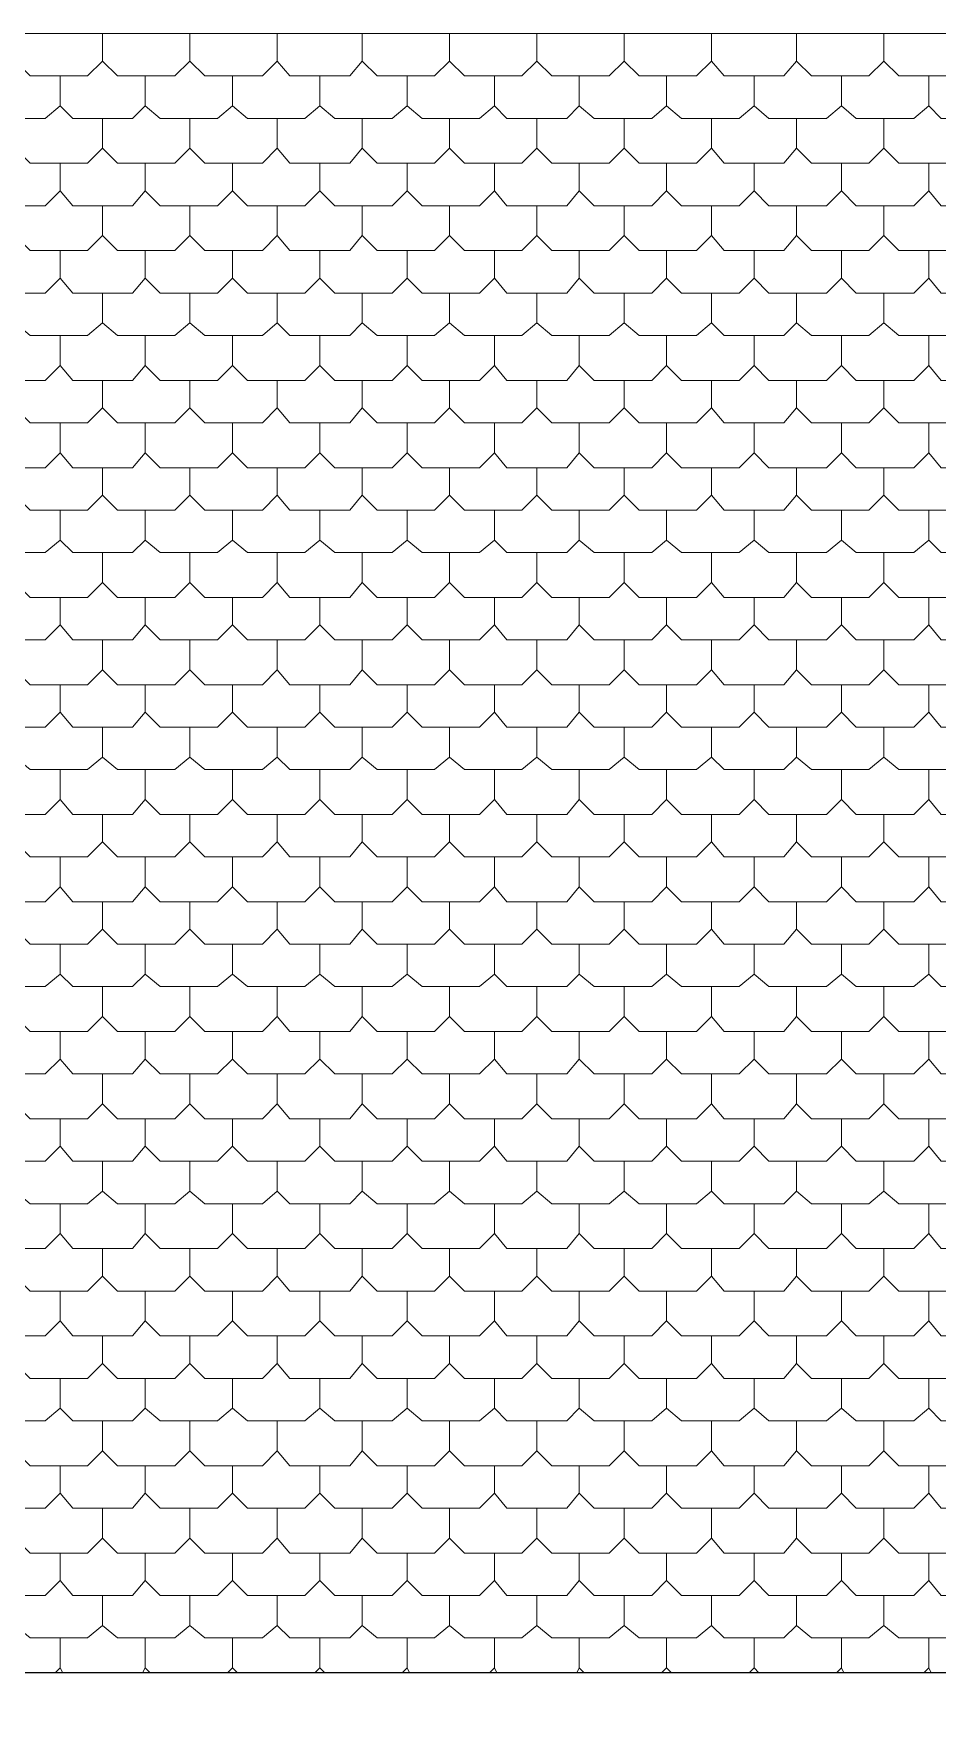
# Model space of a CAD drawing. Header units: millimetres. Extents: x -59 to 47, y 152 to 919.
# Drawn here: x -4.76 to -0.12, y 609.03 to 617.65 of the extents above; entities that cross this region are included whole.
import ezdxf

# ---------------------------------------------------------------- set-up
doc = ezdxf.new("R2010")
doc.units = ezdxf.units.MM
doc.layers.add('PDF_014408$BL-ROOF', color=7, linetype='Continuous')
doc.layers.add('PDF_014408$WA-EXT', color=7, linetype='Continuous')

msp = doc.modelspace()

# ---------------------------------------------------------------- linework, layer by layer
at = {"layer": 'PDF_014408$BL-ROOF', "lineweight": 9}
msp.add_lwpolyline([(-49.6944, 617.6501), (-40.2316, 608.1873), (-32.5383, 608.1873), (-32.5383, 615.7909), (-9.4968, 615.7909), (-9.4968, 609.2259), (7.7619, 609.2259), (7.7619, 608.7771), (16.6349, 617.6501)], close=True, dxfattribs=at)
for points in [[(-4.8551, 617.509), (-4.7782, 617.4321), (-4.4833, 617.4321), (-4.4063, 617.509), (-4.4063, 617.6501)], [(-4.4063, 617.509), (-4.3294, 617.4321), (-4.0345, 617.4321), (-3.9576, 617.509), (-3.9576, 617.6501)], [(-3.9576, 617.509), (-3.8806, 617.4321), (-3.5857, 617.4321), (-3.5088, 617.509), (-3.5088, 617.6501)], [(-3.5088, 617.509), (-3.4447, 617.4321), (-3.1369, 617.4321), (-3.0728, 617.509), (-3.0728, 617.6501)], [(-3.0728, 617.509), (-2.9959, 617.4321), (-2.701, 617.4321), (-2.624, 617.509), (-2.624, 617.6501)], [(-2.624, 617.509), (-2.5471, 617.4321), (-2.2522, 617.4321), (-2.1753, 617.509), (-2.1753, 617.6501)], [(-2.1753, 617.509), (-2.0983, 617.4321), (-1.8034, 617.4321), (-1.7265, 617.509), (-1.7265, 617.6501)], [(-1.7265, 617.509), (-1.6496, 617.4321), (-1.3546, 617.4321), (-1.2777, 617.509), (-1.2777, 617.6501)], [(-1.2777, 617.509), (-1.2136, 617.4321), (-0.9059, 617.4321), (-0.8418, 617.509), (-0.8418, 617.6501)], [(-0.8418, 617.509), (-0.7648, 617.4321), (-0.4699, 617.4321), (-0.393, 617.509), (-0.393, 617.6501)], [(-0.393, 617.509), (-0.316, 617.4321), (-0.0211, 617.4321), (0.0558, 617.509), (0.0558, 617.6501)], [(-5.0731, 617.2782), (-4.9962, 617.2141), (-4.7012, 617.2141), (-4.6243, 617.2782), (-4.6243, 617.4321)], [(-4.6243, 617.2782), (-4.5602, 617.2141), (-4.2525, 617.2141), (-4.1884, 617.2782), (-4.1884, 617.4321)], [(-4.1884, 617.2782), (-4.1114, 617.2141), (-3.8165, 617.2141), (-3.7396, 617.2782), (-3.7396, 617.4321)], [(-3.7396, 617.2782), (-3.6626, 617.2141), (-3.3677, 617.2141), (-3.2908, 617.2782), (-3.2908, 617.4321)], [(-3.2908, 617.2782), (-3.2139, 617.2141), (-2.919, 617.2141), (-2.842, 617.2782), (-2.842, 617.4321)], [(-2.842, 617.2782), (-2.7651, 617.2141), (-2.4702, 617.2141), (-2.3932, 617.2782), (-2.3932, 617.4321)], [(-2.3932, 617.2782), (-2.3291, 617.2141), (-2.0214, 617.2141), (-1.9573, 617.2782), (-1.9573, 617.4321)], [(-1.9573, 617.2782), (-1.8804, 617.2141), (-1.5854, 617.2141), (-1.5085, 617.2782), (-1.5085, 617.4321)], [(-1.5085, 617.2782), (-1.4316, 617.2141), (-1.1367, 617.2141), (-1.0597, 617.2782), (-1.0597, 617.4321)], [(-1.0597, 617.2782), (-0.9828, 617.2141), (-0.6879, 617.2141), (-0.611, 617.2782), (-0.611, 617.4321)], [(-0.611, 617.2782), (-0.534, 617.2141), (-0.2391, 617.2141), (-0.1622, 617.2782), (-0.1622, 617.4321)], [(-0.1622, 617.2782), (-0.0981, 617.2141), (0.2097, 617.2141), (0.2738, 617.2782), (0.2738, 617.4321)], [(-4.8551, 617.0603), (-4.7782, 616.9833), (-4.4833, 616.9833), (-4.4063, 617.0603), (-4.4063, 617.2141)], [(-4.4063, 617.0603), (-4.3294, 616.9833), (-4.0345, 616.9833), (-3.9576, 617.0603), (-3.9576, 617.2141)], [(-3.9576, 617.0603), (-3.8806, 616.9833), (-3.5857, 616.9833), (-3.5088, 617.0603), (-3.5088, 617.2141)], [(-3.5088, 617.0603), (-3.4447, 616.9833), (-3.1369, 616.9833), (-3.0728, 617.0603), (-3.0728, 617.2141)], [(-3.0728, 617.0603), (-2.9959, 616.9833), (-2.701, 616.9833), (-2.624, 617.0603), (-2.624, 617.2141)], [(-2.624, 617.0603), (-2.5471, 616.9833), (-2.2522, 616.9833), (-2.1753, 617.0603), (-2.1753, 617.2141)], [(-2.1753, 617.0603), (-2.0983, 616.9833), (-1.8034, 616.9833), (-1.7265, 617.0603), (-1.7265, 617.2141)], [(-1.7265, 617.0603), (-1.6496, 616.9833), (-1.3546, 616.9833), (-1.2777, 617.0603), (-1.2777, 617.2141)], [(-1.2777, 617.0603), (-1.2136, 616.9833), (-0.9059, 616.9833), (-0.8418, 617.0603), (-0.8418, 617.2141)], [(-0.8418, 617.0603), (-0.7648, 616.9833), (-0.4699, 616.9833), (-0.393, 617.0603), (-0.393, 617.2141)], [(-0.393, 617.0603), (-0.316, 616.9833), (-0.0211, 616.9833), (0.0558, 617.0603), (0.0558, 617.2141)], [(-5.0731, 616.8423), (-4.9962, 616.7653), (-4.7012, 616.7653), (-4.6243, 616.8423), (-4.6243, 616.9833)], [(-4.6243, 616.8423), (-4.5602, 616.7653), (-4.2525, 616.7653), (-4.1884, 616.8423), (-4.1884, 616.9833)], [(-4.1884, 616.8423), (-4.1114, 616.7653), (-3.8165, 616.7653), (-3.7396, 616.8423), (-3.7396, 616.9833)], [(-3.7396, 616.8423), (-3.6626, 616.7653), (-3.3677, 616.7653), (-3.2908, 616.8423), (-3.2908, 616.9833)], [(-3.2908, 616.8423), (-3.2139, 616.7653), (-2.919, 616.7653), (-2.842, 616.8423), (-2.842, 616.9833)], [(-2.842, 616.8423), (-2.7651, 616.7653), (-2.4702, 616.7653), (-2.3932, 616.8423), (-2.3932, 616.9833)], [(-2.3932, 616.8423), (-2.3291, 616.7653), (-2.0214, 616.7653), (-1.9573, 616.8423), (-1.9573, 616.9833)], [(-1.9573, 616.8423), (-1.8804, 616.7653), (-1.5854, 616.7653), (-1.5085, 616.8423), (-1.5085, 616.9833)], [(-1.5085, 616.8423), (-1.4316, 616.7653), (-1.1367, 616.7653), (-1.0597, 616.8423), (-1.0597, 616.9833)], [(-1.0597, 616.8423), (-0.9828, 616.7653), (-0.6879, 616.7653), (-0.611, 616.8423), (-0.611, 616.9833)], [(-0.611, 616.8423), (-0.534, 616.7653), (-0.2391, 616.7653), (-0.1622, 616.8423), (-0.1622, 616.9833)], [(-0.1622, 616.8423), (-0.0981, 616.7653), (0.2097, 616.7653), (0.2738, 616.8423), (0.2738, 616.9833)], [(-4.8551, 616.6115), (-4.7782, 616.5345), (-4.4833, 616.5345), (-4.4063, 616.6115), (-4.4063, 616.7653)], [(-4.4063, 616.6115), (-4.3294, 616.5345), (-4.0345, 616.5345), (-3.9576, 616.6115), (-3.9576, 616.7653)], [(-3.9576, 616.6115), (-3.8806, 616.5345), (-3.5857, 616.5345), (-3.5088, 616.6115), (-3.5088, 616.7653)], [(-3.5088, 616.6115), (-3.4447, 616.5345), (-3.1369, 616.5345), (-3.0728, 616.6115), (-3.0728, 616.7653)], [(-3.0728, 616.6115), (-2.9959, 616.5345), (-2.701, 616.5345), (-2.624, 616.6115), (-2.624, 616.7653)], [(-2.624, 616.6115), (-2.5471, 616.5345), (-2.2522, 616.5345), (-2.1753, 616.6115), (-2.1753, 616.7653)], [(-2.1753, 616.6115), (-2.0983, 616.5345), (-1.8034, 616.5345), (-1.7265, 616.6115), (-1.7265, 616.7653)], [(-1.7265, 616.6115), (-1.6496, 616.5345), (-1.3546, 616.5345), (-1.2777, 616.6115), (-1.2777, 616.7653)], [(-1.2777, 616.6115), (-1.2136, 616.5345), (-0.9059, 616.5345), (-0.8418, 616.6115), (-0.8418, 616.7653)], [(-0.8418, 616.6115), (-0.7648, 616.5345), (-0.4699, 616.5345), (-0.393, 616.6115), (-0.393, 616.7653)], [(-0.393, 616.6115), (-0.316, 616.5345), (-0.0211, 616.5345), (0.0558, 616.6115), (0.0558, 616.7653)], [(-5.0731, 616.3935), (-4.9962, 616.3166), (-4.7012, 616.3166), (-4.6243, 616.3935), (-4.6243, 616.5345)], [(-4.6243, 616.3935), (-4.5602, 616.3166), (-4.2525, 616.3166), (-4.1884, 616.3935), (-4.1884, 616.5345)], [(-4.1884, 616.3935), (-4.1114, 616.3166), (-3.8165, 616.3166), (-3.7396, 616.3935), (-3.7396, 616.5345)], [(-3.7396, 616.3935), (-3.6626, 616.3166), (-3.3677, 616.3166), (-3.2908, 616.3935), (-3.2908, 616.5345)], [(-3.2908, 616.3935), (-3.2139, 616.3166), (-2.919, 616.3166), (-2.842, 616.3935), (-2.842, 616.5345)], [(-2.842, 616.3935), (-2.7651, 616.3166), (-2.4702, 616.3166), (-2.3932, 616.3935), (-2.3932, 616.5345)], [(-2.3932, 616.3935), (-2.3291, 616.3166), (-2.0214, 616.3166), (-1.9573, 616.3935), (-1.9573, 616.5345)], [(-1.9573, 616.3935), (-1.8804, 616.3166), (-1.5854, 616.3166), (-1.5085, 616.3935), (-1.5085, 616.5345)], [(-1.5085, 616.3935), (-1.4316, 616.3166), (-1.1367, 616.3166), (-1.0597, 616.3935), (-1.0597, 616.5345)], [(-1.0597, 616.3935), (-0.9828, 616.3166), (-0.6879, 616.3166), (-0.611, 616.3935), (-0.611, 616.5345)], [(-0.611, 616.3935), (-0.534, 616.3166), (-0.2391, 616.3166), (-0.1622, 616.3935), (-0.1622, 616.5345)], [(-0.1622, 616.3935), (-0.0981, 616.3166), (0.2097, 616.3166), (0.2738, 616.3935), (0.2738, 616.5345)], [(-4.8551, 616.1627), (-4.7782, 616.0986), (-4.4833, 616.0986), (-4.4063, 616.1627), (-4.4063, 616.3166)], [(-4.4063, 616.1627), (-4.3294, 616.0986), (-4.0345, 616.0986), (-3.9576, 616.1627), (-3.9576, 616.3166)], [(-3.9576, 616.1627), (-3.8806, 616.0986), (-3.5857, 616.0986), (-3.5088, 616.1627), (-3.5088, 616.3166)], [(-3.5088, 616.1627), (-3.4447, 616.0986), (-3.1369, 616.0986), (-3.0728, 616.1627), (-3.0728, 616.3166)], [(-3.0728, 616.1627), (-2.9959, 616.0986), (-2.701, 616.0986), (-2.624, 616.1627), (-2.624, 616.3166)], [(-2.624, 616.1627), (-2.5471, 616.0986), (-2.2522, 616.0986), (-2.1753, 616.1627), (-2.1753, 616.3166)], [(-2.1753, 616.1627), (-2.0983, 616.0986), (-1.8034, 616.0986), (-1.7265, 616.1627), (-1.7265, 616.3166)], [(-1.7265, 616.1627), (-1.6496, 616.0986), (-1.3546, 616.0986), (-1.2777, 616.1627), (-1.2777, 616.3166)], [(-1.2777, 616.1627), (-1.2136, 616.0986), (-0.9059, 616.0986), (-0.8418, 616.1627), (-0.8418, 616.3166)], [(-0.8418, 616.1627), (-0.7648, 616.0986), (-0.4699, 616.0986), (-0.393, 616.1627), (-0.393, 616.3166)], [(-0.393, 616.1627), (-0.316, 616.0986), (-0.0211, 616.0986), (0.0558, 616.1627), (0.0558, 616.3166)], [(-5.0731, 615.9447), (-4.9962, 615.8678), (-4.7012, 615.8678), (-4.6243, 615.9447), (-4.6243, 616.0986)], [(-4.6243, 615.9447), (-4.5602, 615.8678), (-4.2525, 615.8678), (-4.1884, 615.9447), (-4.1884, 616.0986)], [(-4.1884, 615.9447), (-4.1114, 615.8678), (-3.8165, 615.8678), (-3.7396, 615.9447), (-3.7396, 616.0986)], [(-3.7396, 615.9447), (-3.6626, 615.8678), (-3.3677, 615.8678), (-3.2908, 615.9447), (-3.2908, 616.0986)], [(-3.2908, 615.9447), (-3.2139, 615.8678), (-2.919, 615.8678), (-2.842, 615.9447), (-2.842, 616.0986)], [(-2.842, 615.9447), (-2.7651, 615.8678), (-2.4702, 615.8678), (-2.3932, 615.9447), (-2.3932, 616.0986)], [(-2.3932, 615.9447), (-2.3291, 615.8678), (-2.0214, 615.8678), (-1.9573, 615.9447), (-1.9573, 616.0986)], [(-1.9573, 615.9447), (-1.8804, 615.8678), (-1.5854, 615.8678), (-1.5085, 615.9447), (-1.5085, 616.0986)], [(-1.5085, 615.9447), (-1.4316, 615.8678), (-1.1367, 615.8678), (-1.0597, 615.9447), (-1.0597, 616.0986)], [(-1.0597, 615.9447), (-0.9828, 615.8678), (-0.6879, 615.8678), (-0.611, 615.9447), (-0.611, 616.0986)], [(-0.611, 615.9447), (-0.534, 615.8678), (-0.2391, 615.8678), (-0.1622, 615.9447), (-0.1622, 616.0986)], [(-0.1622, 615.9447), (-0.0981, 615.8678), (0.2097, 615.8678), (0.2738, 615.9447), (0.2738, 616.0986)], [(-4.8551, 615.7267), (-4.7782, 615.6498), (-4.4833, 615.6498), (-4.4063, 615.7267), (-4.4063, 615.8678)], [(-4.4063, 615.7267), (-4.3294, 615.6498), (-4.0345, 615.6498), (-3.9576, 615.7267), (-3.9576, 615.8678)], [(-3.9576, 615.7267), (-3.8806, 615.6498), (-3.5857, 615.6498), (-3.5088, 615.7267), (-3.5088, 615.8678)], [(-3.5088, 615.7267), (-3.4447, 615.6498), (-3.1369, 615.6498), (-3.0728, 615.7267), (-3.0728, 615.8678)], [(-3.0728, 615.7267), (-2.9959, 615.6498), (-2.701, 615.6498), (-2.624, 615.7267), (-2.624, 615.8678)], [(-2.624, 615.7267), (-2.5471, 615.6498), (-2.2522, 615.6498), (-2.1753, 615.7267), (-2.1753, 615.8678)], [(-2.1753, 615.7267), (-2.0983, 615.6498), (-1.8034, 615.6498), (-1.7265, 615.7267), (-1.7265, 615.8678)], [(-1.7265, 615.7267), (-1.6496, 615.6498), (-1.3546, 615.6498), (-1.2777, 615.7267), (-1.2777, 615.8678)], [(-1.2777, 615.7267), (-1.2136, 615.6498), (-0.9059, 615.6498), (-0.8418, 615.7267), (-0.8418, 615.8678)], [(-0.8418, 615.7267), (-0.7648, 615.6498), (-0.4699, 615.6498), (-0.393, 615.7267), (-0.393, 615.8678)], [(-0.393, 615.7267), (-0.316, 615.6498), (-0.0211, 615.6498), (0.0558, 615.7267), (0.0558, 615.8678)], [(-5.0731, 615.4959), (-4.9962, 615.419), (-4.7012, 615.419), (-4.6243, 615.4959), (-4.6243, 615.6498)], [(-4.6243, 615.4959), (-4.5602, 615.419), (-4.2525, 615.419), (-4.1884, 615.4959), (-4.1884, 615.6498)], [(-4.1884, 615.4959), (-4.1114, 615.419), (-3.8165, 615.419), (-3.7396, 615.4959), (-3.7396, 615.6498)], [(-3.7396, 615.4959), (-3.6626, 615.419), (-3.3677, 615.419), (-3.2908, 615.4959), (-3.2908, 615.6498)], [(-3.2908, 615.4959), (-3.2139, 615.419), (-2.919, 615.419), (-2.842, 615.4959), (-2.842, 615.6498)], [(-2.842, 615.4959), (-2.7651, 615.419), (-2.4702, 615.419), (-2.3932, 615.4959), (-2.3932, 615.6498)], [(-2.3932, 615.4959), (-2.3291, 615.419), (-2.0214, 615.419), (-1.9573, 615.4959), (-1.9573, 615.6498)], [(-1.9573, 615.4959), (-1.8804, 615.419), (-1.5854, 615.419), (-1.5085, 615.4959), (-1.5085, 615.6498)], [(-1.5085, 615.4959), (-1.4316, 615.419), (-1.1367, 615.419), (-1.0597, 615.4959), (-1.0597, 615.6498)], [(-1.0597, 615.4959), (-0.9828, 615.419), (-0.6879, 615.419), (-0.611, 615.4959), (-0.611, 615.6498)], [(-0.611, 615.4959), (-0.534, 615.419), (-0.2391, 615.419), (-0.1622, 615.4959), (-0.1622, 615.6498)], [(-0.1622, 615.4959), (-0.0981, 615.419), (0.2097, 615.419), (0.2738, 615.4959), (0.2738, 615.6498)], [(-4.8551, 615.278), (-4.7782, 615.201), (-4.4833, 615.201), (-4.4063, 615.278), (-4.4063, 615.419)], [(-4.4063, 615.278), (-4.3294, 615.201), (-4.0345, 615.201), (-3.9576, 615.278), (-3.9576, 615.419)], [(-3.9576, 615.278), (-3.8806, 615.201), (-3.5857, 615.201), (-3.5088, 615.278), (-3.5088, 615.419)], [(-3.5088, 615.278), (-3.4447, 615.201), (-3.1369, 615.201), (-3.0728, 615.278), (-3.0728, 615.419)], [(-3.0728, 615.278), (-2.9959, 615.201), (-2.701, 615.201), (-2.624, 615.278), (-2.624, 615.419)], [(-2.624, 615.278), (-2.5471, 615.201), (-2.2522, 615.201), (-2.1753, 615.278), (-2.1753, 615.419)], [(-2.1753, 615.278), (-2.0983, 615.201), (-1.8034, 615.201), (-1.7265, 615.278), (-1.7265, 615.419)], [(-1.7265, 615.278), (-1.6496, 615.201), (-1.3546, 615.201), (-1.2777, 615.278), (-1.2777, 615.419)], [(-1.2777, 615.278), (-1.2136, 615.201), (-0.9059, 615.201), (-0.8418, 615.278), (-0.8418, 615.419)], [(-0.8418, 615.278), (-0.7648, 615.201), (-0.4699, 615.201), (-0.393, 615.278), (-0.393, 615.419)], [(-0.393, 615.278), (-0.316, 615.201), (-0.0211, 615.201), (0.0558, 615.278), (0.0558, 615.419)], [(-5.0731, 615.0472), (-4.9962, 614.9831), (-4.7012, 614.9831), (-4.6243, 615.0472), (-4.6243, 615.201)], [(-4.6243, 615.0472), (-4.5602, 614.9831), (-4.2525, 614.9831), (-4.1884, 615.0472), (-4.1884, 615.201)], [(-4.1884, 615.0472), (-4.1114, 614.9831), (-3.8165, 614.9831), (-3.7396, 615.0472), (-3.7396, 615.201)], [(-3.7396, 615.0472), (-3.6626, 614.9831), (-3.3677, 614.9831), (-3.2908, 615.0472), (-3.2908, 615.201)], [(-3.2908, 615.0472), (-3.2139, 614.9831), (-2.919, 614.9831), (-2.842, 615.0472), (-2.842, 615.201)], [(-2.842, 615.0472), (-2.7651, 614.9831), (-2.4702, 614.9831), (-2.3932, 615.0472), (-2.3932, 615.201)], [(-2.3932, 615.0472), (-2.3291, 614.9831), (-2.0214, 614.9831), (-1.9573, 615.0472), (-1.9573, 615.201)], [(-1.9573, 615.0472), (-1.8804, 614.9831), (-1.5854, 614.9831), (-1.5085, 615.0472), (-1.5085, 615.201)], [(-1.5085, 615.0472), (-1.4316, 614.9831), (-1.1367, 614.9831), (-1.0597, 615.0472), (-1.0597, 615.201)], [(-1.0597, 615.0472), (-0.9828, 614.9831), (-0.6879, 614.9831), (-0.611, 615.0472), (-0.611, 615.201)], [(-0.611, 615.0472), (-0.534, 614.9831), (-0.2391, 614.9831), (-0.1622, 615.0472), (-0.1622, 615.201)], [(-0.1622, 615.0472), (-0.0981, 614.9831), (0.2097, 614.9831), (0.2738, 615.0472), (0.2738, 615.201)], [(-4.8551, 614.8292), (-4.7782, 614.7523), (-4.4833, 614.7523), (-4.4063, 614.8292), (-4.4063, 614.9831)], [(-4.4063, 614.8292), (-4.3294, 614.7523), (-4.0345, 614.7523), (-3.9576, 614.8292), (-3.9576, 614.9831)], [(-3.9576, 614.8292), (-3.8806, 614.7523), (-3.5857, 614.7523), (-3.5088, 614.8292), (-3.5088, 614.9831)], [(-3.5088, 614.8292), (-3.4447, 614.7523), (-3.1369, 614.7523), (-3.0728, 614.8292), (-3.0728, 614.9831)], [(-3.0728, 614.8292), (-2.9959, 614.7523), (-2.701, 614.7523), (-2.624, 614.8292), (-2.624, 614.9831)], [(-2.624, 614.8292), (-2.5471, 614.7523), (-2.2522, 614.7523), (-2.1753, 614.8292), (-2.1753, 614.9831)], [(-2.1753, 614.8292), (-2.0983, 614.7523), (-1.8034, 614.7523), (-1.7265, 614.8292), (-1.7265, 614.9831)], [(-1.7265, 614.8292), (-1.6496, 614.7523), (-1.3546, 614.7523), (-1.2777, 614.8292), (-1.2777, 614.9831)], [(-1.2777, 614.8292), (-1.2136, 614.7523), (-0.9059, 614.7523), (-0.8418, 614.8292), (-0.8418, 614.9831)], [(-0.8418, 614.8292), (-0.7648, 614.7523), (-0.4699, 614.7523), (-0.393, 614.8292), (-0.393, 614.9831)], [(-0.393, 614.8292), (-0.316, 614.7523), (-0.0211, 614.7523), (0.0558, 614.8292), (0.0558, 614.9831)], [(-5.0731, 614.6112), (-4.9962, 614.5343), (-4.7012, 614.5343), (-4.6243, 614.6112), (-4.6243, 614.7523)], [(-4.6243, 614.6112), (-4.5602, 614.5343), (-4.2525, 614.5343), (-4.1884, 614.6112), (-4.1884, 614.7523)], [(-4.1884, 614.6112), (-4.1114, 614.5343), (-3.8165, 614.5343), (-3.7396, 614.6112), (-3.7396, 614.7523)], [(-3.7396, 614.6112), (-3.6626, 614.5343), (-3.3677, 614.5343), (-3.2908, 614.6112), (-3.2908, 614.7523)], [(-3.2908, 614.6112), (-3.2139, 614.5343), (-2.919, 614.5343), (-2.842, 614.6112), (-2.842, 614.7523)], [(-2.842, 614.6112), (-2.7651, 614.5343), (-2.4702, 614.5343), (-2.3932, 614.6112), (-2.3932, 614.7523)], [(-2.3932, 614.6112), (-2.3291, 614.5343), (-2.0214, 614.5343), (-1.9573, 614.6112), (-1.9573, 614.7523)], [(-1.9573, 614.6112), (-1.8804, 614.5343), (-1.5854, 614.5343), (-1.5085, 614.6112), (-1.5085, 614.7523)], [(-1.5085, 614.6112), (-1.4316, 614.5343), (-1.1367, 614.5343), (-1.0597, 614.6112), (-1.0597, 614.7523)], [(-1.0597, 614.6112), (-0.9828, 614.5343), (-0.6879, 614.5343), (-0.611, 614.6112), (-0.611, 614.7523)], [(-0.611, 614.6112), (-0.534, 614.5343), (-0.2391, 614.5343), (-0.1622, 614.6112), (-0.1622, 614.7523)], [(-0.1622, 614.6112), (-0.0981, 614.5343), (0.2097, 614.5343), (0.2738, 614.6112), (0.2738, 614.7523)], [(-4.8551, 614.3804), (-4.7782, 614.3035), (-4.4833, 614.3035), (-4.4063, 614.3804), (-4.4063, 614.5343)], [(-4.4063, 614.3804), (-4.3294, 614.3035), (-4.0345, 614.3035), (-3.9576, 614.3804), (-3.9576, 614.5343)], [(-3.9576, 614.3804), (-3.8806, 614.3035), (-3.5857, 614.3035), (-3.5088, 614.3804), (-3.5088, 614.5343)], [(-3.5088, 614.3804), (-3.4447, 614.3035), (-3.1369, 614.3035), (-3.0728, 614.3804), (-3.0728, 614.5343)], [(-3.0728, 614.3804), (-2.9959, 614.3035), (-2.701, 614.3035), (-2.624, 614.3804), (-2.624, 614.5343)], [(-2.624, 614.3804), (-2.5471, 614.3035), (-2.2522, 614.3035), (-2.1753, 614.3804), (-2.1753, 614.5343)], [(-2.1753, 614.3804), (-2.0983, 614.3035), (-1.8034, 614.3035), (-1.7265, 614.3804), (-1.7265, 614.5343)], [(-1.7265, 614.3804), (-1.6496, 614.3035), (-1.3546, 614.3035), (-1.2777, 614.3804), (-1.2777, 614.5343)], [(-1.2777, 614.3804), (-1.2136, 614.3035), (-0.9059, 614.3035), (-0.8418, 614.3804), (-0.8418, 614.5343)], [(-0.8418, 614.3804), (-0.7648, 614.3035), (-0.4699, 614.3035), (-0.393, 614.3804), (-0.393, 614.5343)], [(-0.393, 614.3804), (-0.316, 614.3035), (-0.0211, 614.3035), (0.0558, 614.3804), (0.0558, 614.5343)], [(-5.0731, 614.1624), (-4.9962, 614.0855), (-4.7012, 614.0855), (-4.6243, 614.1624), (-4.6243, 614.3035)], [(-4.6243, 614.1624), (-4.5602, 614.0855), (-4.2525, 614.0855), (-4.1884, 614.1624), (-4.1884, 614.3035)], [(-4.1884, 614.1624), (-4.1114, 614.0855), (-3.8165, 614.0855), (-3.7396, 614.1624), (-3.7396, 614.3035)], [(-3.7396, 614.1624), (-3.6626, 614.0855), (-3.3677, 614.0855), (-3.2908, 614.1624), (-3.2908, 614.3035)], [(-3.2908, 614.1624), (-3.2139, 614.0855), (-2.919, 614.0855), (-2.842, 614.1624), (-2.842, 614.3035)], [(-2.842, 614.1624), (-2.7651, 614.0855), (-2.4702, 614.0855), (-2.3932, 614.1624), (-2.3932, 614.3035)], [(-2.3932, 614.1624), (-2.3291, 614.0855), (-2.0214, 614.0855), (-1.9573, 614.1624), (-1.9573, 614.3035)], [(-1.9573, 614.1624), (-1.8804, 614.0855), (-1.5854, 614.0855), (-1.5085, 614.1624), (-1.5085, 614.3035)], [(-1.5085, 614.1624), (-1.4316, 614.0855), (-1.1367, 614.0855), (-1.0597, 614.1624), (-1.0597, 614.3035)], [(-1.0597, 614.1624), (-0.9828, 614.0855), (-0.6879, 614.0855), (-0.611, 614.1624), (-0.611, 614.3035)], [(-0.611, 614.1624), (-0.534, 614.0855), (-0.2391, 614.0855), (-0.1622, 614.1624), (-0.1622, 614.3035)], [(-0.1622, 614.1624), (-0.0981, 614.0855), (0.2097, 614.0855), (0.2738, 614.1624), (0.2738, 614.3035)], [(-4.8551, 613.9316), (-4.7782, 613.8675), (-4.4833, 613.8675), (-4.4063, 613.9316), (-4.4063, 614.0855)], [(-4.4063, 613.9316), (-4.3294, 613.8675), (-4.0345, 613.8675), (-3.9576, 613.9316), (-3.9576, 614.0855)], [(-3.9576, 613.9316), (-3.8806, 613.8675), (-3.5857, 613.8675), (-3.5088, 613.9316), (-3.5088, 614.0855)], [(-3.5088, 613.9316), (-3.4447, 613.8675), (-3.1369, 613.8675), (-3.0728, 613.9316), (-3.0728, 614.0855)], [(-3.0728, 613.9316), (-2.9959, 613.8675), (-2.701, 613.8675), (-2.624, 613.9316), (-2.624, 614.0855)], [(-2.624, 613.9316), (-2.5471, 613.8675), (-2.2522, 613.8675), (-2.1753, 613.9316), (-2.1753, 614.0855)], [(-2.1753, 613.9316), (-2.0983, 613.8675), (-1.8034, 613.8675), (-1.7265, 613.9316), (-1.7265, 614.0855)], [(-1.7265, 613.9316), (-1.6496, 613.8675), (-1.3546, 613.8675), (-1.2777, 613.9316), (-1.2777, 614.0855)], [(-1.2777, 613.9316), (-1.2136, 613.8675), (-0.9059, 613.8675), (-0.8418, 613.9316), (-0.8418, 614.0855)], [(-0.8418, 613.9316), (-0.7648, 613.8675), (-0.4699, 613.8675), (-0.393, 613.9316), (-0.393, 614.0855)], [(-0.393, 613.9316), (-0.316, 613.8675), (-0.0211, 613.8675), (0.0558, 613.9316), (0.0558, 614.0855)], [(-5.0731, 613.7137), (-4.9962, 613.6367), (-4.7012, 613.6367), (-4.6243, 613.7137), (-4.6243, 613.8675)], [(-4.6243, 613.7137), (-4.5602, 613.6367), (-4.2525, 613.6367), (-4.1884, 613.7137), (-4.1884, 613.8675)], [(-4.1884, 613.7137), (-4.1114, 613.6367), (-3.8165, 613.6367), (-3.7396, 613.7137), (-3.7396, 613.8675)], [(-3.7396, 613.7137), (-3.6626, 613.6367), (-3.3677, 613.6367), (-3.2908, 613.7137), (-3.2908, 613.8675)], [(-3.2908, 613.7137), (-3.2139, 613.6367), (-2.919, 613.6367), (-2.842, 613.7137), (-2.842, 613.8675)], [(-2.842, 613.7137), (-2.7651, 613.6367), (-2.4702, 613.6367), (-2.3932, 613.7137), (-2.3932, 613.8675)], [(-2.3932, 613.7137), (-2.3291, 613.6367), (-2.0214, 613.6367), (-1.9573, 613.7137), (-1.9573, 613.8675)], [(-1.9573, 613.7137), (-1.8804, 613.6367), (-1.5854, 613.6367), (-1.5085, 613.7137), (-1.5085, 613.8675)], [(-1.5085, 613.7137), (-1.4316, 613.6367), (-1.1367, 613.6367), (-1.0597, 613.7137), (-1.0597, 613.8675)], [(-1.0597, 613.7137), (-0.9828, 613.6367), (-0.6879, 613.6367), (-0.611, 613.7137), (-0.611, 613.8675)], [(-0.611, 613.7137), (-0.534, 613.6367), (-0.2391, 613.6367), (-0.1622, 613.7137), (-0.1622, 613.8675)], [(-0.1622, 613.7137), (-0.0981, 613.6367), (0.2097, 613.6367), (0.2738, 613.7137), (0.2738, 613.8675)], [(-4.8551, 613.4957), (-4.7782, 613.4187), (-4.4833, 613.4187), (-4.4063, 613.4957), (-4.4063, 613.6367)], [(-4.4063, 613.4957), (-4.3294, 613.4187), (-4.0345, 613.4187), (-3.9576, 613.4957), (-3.9576, 613.6367)], [(-3.9576, 613.4957), (-3.8806, 613.4187), (-3.5857, 613.4187), (-3.5088, 613.4957), (-3.5088, 613.6367)], [(-3.5088, 613.4957), (-3.4447, 613.4187), (-3.1369, 613.4187), (-3.0728, 613.4957), (-3.0728, 613.6367)], [(-3.0728, 613.4957), (-2.9959, 613.4187), (-2.701, 613.4187), (-2.624, 613.4957), (-2.624, 613.6367)], [(-2.624, 613.4957), (-2.5471, 613.4187), (-2.2522, 613.4187), (-2.1753, 613.4957), (-2.1753, 613.6367)], [(-2.1753, 613.4957), (-2.0983, 613.4187), (-1.8034, 613.4187), (-1.7265, 613.4957), (-1.7265, 613.6367)], [(-1.7265, 613.4957), (-1.6496, 613.4187), (-1.3546, 613.4187), (-1.2777, 613.4957), (-1.2777, 613.6367)], [(-1.2777, 613.4957), (-1.2136, 613.4187), (-0.9059, 613.4187), (-0.8418, 613.4957), (-0.8418, 613.6367)], [(-0.8418, 613.4957), (-0.7648, 613.4187), (-0.4699, 613.4187), (-0.393, 613.4957), (-0.393, 613.6367)], [(-0.393, 613.4957), (-0.316, 613.4187), (-0.0211, 613.4187), (0.0558, 613.4957), (0.0558, 613.6367)], [(-5.0731, 613.2649), (-4.9962, 613.1879), (-4.7012, 613.1879), (-4.6243, 613.2649), (-4.6243, 613.4187)], [(-4.6243, 613.2649), (-4.5602, 613.1879), (-4.2525, 613.1879), (-4.1884, 613.2649), (-4.1884, 613.4187)], [(-4.1884, 613.2649), (-4.1114, 613.1879), (-3.8165, 613.1879), (-3.7396, 613.2649), (-3.7396, 613.4187)], [(-3.7396, 613.2649), (-3.6626, 613.1879), (-3.3677, 613.1879), (-3.2908, 613.2649), (-3.2908, 613.4187)], [(-3.2908, 613.2649), (-3.2139, 613.1879), (-2.919, 613.1879), (-2.842, 613.2649), (-2.842, 613.4187)], [(-2.842, 613.2649), (-2.7651, 613.1879), (-2.4702, 613.1879), (-2.3932, 613.2649), (-2.3932, 613.4187)], [(-2.3932, 613.2649), (-2.3291, 613.1879), (-2.0214, 613.1879), (-1.9573, 613.2649), (-1.9573, 613.4187)], [(-1.9573, 613.2649), (-1.8804, 613.1879), (-1.5854, 613.1879), (-1.5085, 613.2649), (-1.5085, 613.4187)], [(-1.5085, 613.2649), (-1.4316, 613.1879), (-1.1367, 613.1879), (-1.0597, 613.2649), (-1.0597, 613.4187)], [(-1.0597, 613.2649), (-0.9828, 613.1879), (-0.6879, 613.1879), (-0.611, 613.2649), (-0.611, 613.4187)], [(-0.611, 613.2649), (-0.534, 613.1879), (-0.2391, 613.1879), (-0.1622, 613.2649), (-0.1622, 613.4187)], [(-0.1622, 613.2649), (-0.0981, 613.1879), (0.2097, 613.1879), (0.2738, 613.2649), (0.2738, 613.4187)], [(-4.8551, 613.0469), (-4.7782, 612.97), (-4.4833, 612.97), (-4.4063, 613.0469), (-4.4063, 613.1879)], [(-4.4063, 613.0469), (-4.3294, 612.97), (-4.0345, 612.97), (-3.9576, 613.0469), (-3.9576, 613.1879)], [(-3.9576, 613.0469), (-3.8806, 612.97), (-3.5857, 612.97), (-3.5088, 613.0469), (-3.5088, 613.1879)], [(-3.5088, 613.0469), (-3.4447, 612.97), (-3.1369, 612.97), (-3.0728, 613.0469), (-3.0728, 613.1879)], [(-3.0728, 613.0469), (-2.9959, 612.97), (-2.701, 612.97), (-2.624, 613.0469), (-2.624, 613.1879)], [(-2.624, 613.0469), (-2.5471, 612.97), (-2.2522, 612.97), (-2.1753, 613.0469), (-2.1753, 613.1879)], [(-2.1753, 613.0469), (-2.0983, 612.97), (-1.8034, 612.97), (-1.7265, 613.0469), (-1.7265, 613.1879)], [(-1.7265, 613.0469), (-1.6496, 612.97), (-1.3546, 612.97), (-1.2777, 613.0469), (-1.2777, 613.1879)], [(-1.2777, 613.0469), (-1.2136, 612.97), (-0.9059, 612.97), (-0.8418, 613.0469), (-0.8418, 613.1879)], [(-0.8418, 613.0469), (-0.7648, 612.97), (-0.4699, 612.97), (-0.393, 613.0469), (-0.393, 613.1879)], [(-0.393, 613.0469), (-0.316, 612.97), (-0.0211, 612.97), (0.0558, 613.0469), (0.0558, 613.1879)], [(-5.0731, 612.8161), (-4.9962, 612.752), (-4.7012, 612.752), (-4.6243, 612.8161), (-4.6243, 612.97)], [(-4.6243, 612.8161), (-4.5602, 612.752), (-4.2525, 612.752), (-4.1884, 612.8161), (-4.1884, 612.97)], [(-4.1884, 612.8161), (-4.1114, 612.752), (-3.8165, 612.752), (-3.7396, 612.8161), (-3.7396, 612.97)], [(-3.7396, 612.8161), (-3.6626, 612.752), (-3.3677, 612.752), (-3.2908, 612.8161), (-3.2908, 612.97)], [(-3.2908, 612.8161), (-3.2139, 612.752), (-2.919, 612.752), (-2.842, 612.8161), (-2.842, 612.97)], [(-2.842, 612.8161), (-2.7651, 612.752), (-2.4702, 612.752), (-2.3932, 612.8161), (-2.3932, 612.97)], [(-2.3932, 612.8161), (-2.3291, 612.752), (-2.0214, 612.752), (-1.9573, 612.8161), (-1.9573, 612.97)], [(-1.9573, 612.8161), (-1.8804, 612.752), (-1.5854, 612.752), (-1.5085, 612.8161), (-1.5085, 612.97)], [(-1.5085, 612.8161), (-1.4316, 612.752), (-1.1367, 612.752), (-1.0597, 612.8161), (-1.0597, 612.97)], [(-1.0597, 612.8161), (-0.9828, 612.752), (-0.6879, 612.752), (-0.611, 612.8161), (-0.611, 612.97)], [(-0.611, 612.8161), (-0.534, 612.752), (-0.2391, 612.752), (-0.1622, 612.8161), (-0.1622, 612.97)], [(-0.1622, 612.8161), (-0.0981, 612.752), (0.2097, 612.752), (0.2738, 612.8161), (0.2738, 612.97)], [(-4.8551, 612.5981), (-4.7782, 612.5212), (-4.4833, 612.5212), (-4.4063, 612.5981), (-4.4063, 612.752)], [(-4.4063, 612.5981), (-4.3294, 612.5212), (-4.0345, 612.5212), (-3.9576, 612.5981), (-3.9576, 612.752)], [(-3.9576, 612.5981), (-3.8806, 612.5212), (-3.5857, 612.5212), (-3.5088, 612.5981), (-3.5088, 612.752)], [(-3.5088, 612.5981), (-3.4447, 612.5212), (-3.1369, 612.5212), (-3.0728, 612.5981), (-3.0728, 612.752)], [(-3.0728, 612.5981), (-2.9959, 612.5212), (-2.701, 612.5212), (-2.624, 612.5981), (-2.624, 612.752)], [(-2.624, 612.5981), (-2.5471, 612.5212), (-2.2522, 612.5212), (-2.1753, 612.5981), (-2.1753, 612.752)], [(-2.1753, 612.5981), (-2.0983, 612.5212), (-1.8034, 612.5212), (-1.7265, 612.5981), (-1.7265, 612.752)], [(-1.7265, 612.5981), (-1.6496, 612.5212), (-1.3546, 612.5212), (-1.2777, 612.5981), (-1.2777, 612.752)], [(-1.2777, 612.5981), (-1.2136, 612.5212), (-0.9059, 612.5212), (-0.8418, 612.5981), (-0.8418, 612.752)], [(-0.8418, 612.5981), (-0.7648, 612.5212), (-0.4699, 612.5212), (-0.393, 612.5981), (-0.393, 612.752)], [(-0.393, 612.5981), (-0.316, 612.5212), (-0.0211, 612.5212), (0.0558, 612.5981), (0.0558, 612.752)], [(-5.0731, 612.3801), (-4.9962, 612.3032), (-4.7012, 612.3032), (-4.6243, 612.3801), (-4.6243, 612.5212)], [(-4.6243, 612.3801), (-4.5602, 612.3032), (-4.2525, 612.3032), (-4.1884, 612.3801), (-4.1884, 612.5212)], [(-4.1884, 612.3801), (-4.1114, 612.3032), (-3.8165, 612.3032), (-3.7396, 612.3801), (-3.7396, 612.5212)], [(-3.7396, 612.3801), (-3.6626, 612.3032), (-3.3677, 612.3032), (-3.2908, 612.3801), (-3.2908, 612.5212)], [(-3.2908, 612.3801), (-3.2139, 612.3032), (-2.919, 612.3032), (-2.842, 612.3801), (-2.842, 612.5212)], [(-2.842, 612.3801), (-2.7651, 612.3032), (-2.4702, 612.3032), (-2.3932, 612.3801), (-2.3932, 612.5212)], [(-2.3932, 612.3801), (-2.3291, 612.3032), (-2.0214, 612.3032), (-1.9573, 612.3801), (-1.9573, 612.5212)], [(-1.9573, 612.3801), (-1.8804, 612.3032), (-1.5854, 612.3032), (-1.5085, 612.3801), (-1.5085, 612.5212)], [(-1.5085, 612.3801), (-1.4316, 612.3032), (-1.1367, 612.3032), (-1.0597, 612.3801), (-1.0597, 612.5212)], [(-1.0597, 612.3801), (-0.9828, 612.3032), (-0.6879, 612.3032), (-0.611, 612.3801), (-0.611, 612.5212)], [(-0.611, 612.3801), (-0.534, 612.3032), (-0.2391, 612.3032), (-0.1622, 612.3801), (-0.1622, 612.5212)], [(-0.1622, 612.3801), (-0.0981, 612.3032), (0.2097, 612.3032), (0.2738, 612.3801), (0.2738, 612.5212)], [(-4.8551, 612.1494), (-4.7782, 612.0724), (-4.4833, 612.0724), (-4.4063, 612.1494), (-4.4063, 612.3032)], [(-4.4063, 612.1494), (-4.3294, 612.0724), (-4.0345, 612.0724), (-3.9576, 612.1494), (-3.9576, 612.3032)], [(-3.9576, 612.1494), (-3.8806, 612.0724), (-3.5857, 612.0724), (-3.5088, 612.1494), (-3.5088, 612.3032)], [(-3.5088, 612.1494), (-3.4447, 612.0724), (-3.1369, 612.0724), (-3.0728, 612.1494), (-3.0728, 612.3032)], [(-3.0728, 612.1494), (-2.9959, 612.0724), (-2.701, 612.0724), (-2.624, 612.1494), (-2.624, 612.3032)], [(-2.624, 612.1494), (-2.5471, 612.0724), (-2.2522, 612.0724), (-2.1753, 612.1494), (-2.1753, 612.3032)], [(-2.1753, 612.1494), (-2.0983, 612.0724), (-1.8034, 612.0724), (-1.7265, 612.1494), (-1.7265, 612.3032)], [(-1.7265, 612.1494), (-1.6496, 612.0724), (-1.3546, 612.0724), (-1.2777, 612.1494), (-1.2777, 612.3032)], [(-1.2777, 612.1494), (-1.2136, 612.0724), (-0.9059, 612.0724), (-0.8418, 612.1494), (-0.8418, 612.3032)], [(-0.8418, 612.1494), (-0.7648, 612.0724), (-0.4699, 612.0724), (-0.393, 612.1494), (-0.393, 612.3032)], [(-0.393, 612.1494), (-0.316, 612.0724), (-0.0211, 612.0724), (0.0558, 612.1494), (0.0558, 612.3032)], [(-5.0731, 611.9314), (-4.9962, 611.8544), (-4.7012, 611.8544), (-4.6243, 611.9314), (-4.6243, 612.0724)], [(-4.6243, 611.9314), (-4.5602, 611.8544), (-4.2525, 611.8544), (-4.1884, 611.9314), (-4.1884, 612.0724)], [(-4.1884, 611.9314), (-4.1114, 611.8544), (-3.8165, 611.8544), (-3.7396, 611.9314), (-3.7396, 612.0724)], [(-3.7396, 611.9314), (-3.6626, 611.8544), (-3.3677, 611.8544), (-3.2908, 611.9314), (-3.2908, 612.0724)], [(-3.2908, 611.9314), (-3.2139, 611.8544), (-2.919, 611.8544), (-2.842, 611.9314), (-2.842, 612.0724)], [(-2.842, 611.9314), (-2.7651, 611.8544), (-2.4702, 611.8544), (-2.3932, 611.9314), (-2.3932, 612.0724)], [(-2.3932, 611.9314), (-2.3291, 611.8544), (-2.0214, 611.8544), (-1.9573, 611.9314), (-1.9573, 612.0724)], [(-1.9573, 611.9314), (-1.8804, 611.8544), (-1.5854, 611.8544), (-1.5085, 611.9314), (-1.5085, 612.0724)], [(-1.5085, 611.9314), (-1.4316, 611.8544), (-1.1367, 611.8544), (-1.0597, 611.9314), (-1.0597, 612.0724)], [(-1.0597, 611.9314), (-0.9828, 611.8544), (-0.6879, 611.8544), (-0.611, 611.9314), (-0.611, 612.0724)], [(-0.611, 611.9314), (-0.534, 611.8544), (-0.2391, 611.8544), (-0.1622, 611.9314), (-0.1622, 612.0724)], [(-0.1622, 611.9314), (-0.0981, 611.8544), (0.2097, 611.8544), (0.2738, 611.9314), (0.2738, 612.0724)], [(-4.8551, 611.7006), (-4.7782, 611.6365), (-4.4833, 611.6365), (-4.4063, 611.7006), (-4.4063, 611.8544)], [(-4.4063, 611.7006), (-4.3294, 611.6365), (-4.0345, 611.6365), (-3.9576, 611.7006), (-3.9576, 611.8544)], [(-3.9576, 611.7006), (-3.8806, 611.6365), (-3.5857, 611.6365), (-3.5088, 611.7006), (-3.5088, 611.8544)], [(-3.5088, 611.7006), (-3.4447, 611.6365), (-3.1369, 611.6365), (-3.0728, 611.7006), (-3.0728, 611.8544)], [(-3.0728, 611.7006), (-2.9959, 611.6365), (-2.701, 611.6365), (-2.624, 611.7006), (-2.624, 611.8544)], [(-2.624, 611.7006), (-2.5471, 611.6365), (-2.2522, 611.6365), (-2.1753, 611.7006), (-2.1753, 611.8544)], [(-2.1753, 611.7006), (-2.0983, 611.6365), (-1.8034, 611.6365), (-1.7265, 611.7006), (-1.7265, 611.8544)], [(-1.7265, 611.7006), (-1.6496, 611.6365), (-1.3546, 611.6365), (-1.2777, 611.7006), (-1.2777, 611.8544)], [(-1.2777, 611.7006), (-1.2136, 611.6365), (-0.9059, 611.6365), (-0.8418, 611.7006), (-0.8418, 611.8544)], [(-0.8418, 611.7006), (-0.7648, 611.6365), (-0.4699, 611.6365), (-0.393, 611.7006), (-0.393, 611.8544)], [(-0.393, 611.7006), (-0.316, 611.6365), (-0.0211, 611.6365), (0.0558, 611.7006), (0.0558, 611.8544)], [(-5.0731, 611.4826), (-4.9962, 611.4057), (-4.7012, 611.4057), (-4.6243, 611.4826), (-4.6243, 611.6365)], [(-4.6243, 611.4826), (-4.5602, 611.4057), (-4.2525, 611.4057), (-4.1884, 611.4826), (-4.1884, 611.6365)], [(-4.1884, 611.4826), (-4.1114, 611.4057), (-3.8165, 611.4057), (-3.7396, 611.4826), (-3.7396, 611.6365)], [(-3.7396, 611.4826), (-3.6626, 611.4057), (-3.3677, 611.4057), (-3.2908, 611.4826), (-3.2908, 611.6365)], [(-3.2908, 611.4826), (-3.2139, 611.4057), (-2.919, 611.4057), (-2.842, 611.4826), (-2.842, 611.6365)], [(-2.842, 611.4826), (-2.7651, 611.4057), (-2.4702, 611.4057), (-2.3932, 611.4826), (-2.3932, 611.6365)], [(-2.3932, 611.4826), (-2.3291, 611.4057), (-2.0214, 611.4057), (-1.9573, 611.4826), (-1.9573, 611.6365)], [(-1.9573, 611.4826), (-1.8804, 611.4057), (-1.5854, 611.4057), (-1.5085, 611.4826), (-1.5085, 611.6365)], [(-1.5085, 611.4826), (-1.4316, 611.4057), (-1.1367, 611.4057), (-1.0597, 611.4826), (-1.0597, 611.6365)], [(-1.0597, 611.4826), (-0.9828, 611.4057), (-0.6879, 611.4057), (-0.611, 611.4826), (-0.611, 611.6365)], [(-0.611, 611.4826), (-0.534, 611.4057), (-0.2391, 611.4057), (-0.1622, 611.4826), (-0.1622, 611.6365)], [(-0.1622, 611.4826), (-0.0981, 611.4057), (0.2097, 611.4057), (0.2738, 611.4826), (0.2738, 611.6365)], [(-4.8551, 611.2646), (-4.7782, 611.1877), (-4.4833, 611.1877), (-4.4063, 611.2646), (-4.4063, 611.4057)], [(-4.4063, 611.2646), (-4.3294, 611.1877), (-4.0345, 611.1877), (-3.9576, 611.2646), (-3.9576, 611.4057)], [(-3.9576, 611.2646), (-3.8806, 611.1877), (-3.5857, 611.1877), (-3.5088, 611.2646), (-3.5088, 611.4057)], [(-3.5088, 611.2646), (-3.4447, 611.1877), (-3.1369, 611.1877), (-3.0728, 611.2646), (-3.0728, 611.4057)], [(-3.0728, 611.2646), (-2.9959, 611.1877), (-2.701, 611.1877), (-2.624, 611.2646), (-2.624, 611.4057)], [(-2.624, 611.2646), (-2.5471, 611.1877), (-2.2522, 611.1877), (-2.1753, 611.2646), (-2.1753, 611.4057)], [(-2.1753, 611.2646), (-2.0983, 611.1877), (-1.8034, 611.1877), (-1.7265, 611.2646), (-1.7265, 611.4057)], [(-1.7265, 611.2646), (-1.6496, 611.1877), (-1.3546, 611.1877), (-1.2777, 611.2646), (-1.2777, 611.4057)], [(-1.2777, 611.2646), (-1.2136, 611.1877), (-0.9059, 611.1877), (-0.8418, 611.2646), (-0.8418, 611.4057)], [(-0.8418, 611.2646), (-0.7648, 611.1877), (-0.4699, 611.1877), (-0.393, 611.2646), (-0.393, 611.4057)], [(-0.393, 611.2646), (-0.316, 611.1877), (-0.0211, 611.1877), (0.0558, 611.2646), (0.0558, 611.4057)], [(-5.0731, 611.0338), (-4.9962, 610.9569), (-4.7012, 610.9569), (-4.6243, 611.0338), (-4.6243, 611.1877)], [(-4.6243, 611.0338), (-4.5602, 610.9569), (-4.2525, 610.9569), (-4.1884, 611.0338), (-4.1884, 611.1877)], [(-4.1884, 611.0338), (-4.1114, 610.9569), (-3.8165, 610.9569), (-3.7396, 611.0338), (-3.7396, 611.1877)], [(-3.7396, 611.0338), (-3.6626, 610.9569), (-3.3677, 610.9569), (-3.2908, 611.0338), (-3.2908, 611.1877)], [(-3.2908, 611.0338), (-3.2139, 610.9569), (-2.919, 610.9569), (-2.842, 611.0338), (-2.842, 611.1877)], [(-2.842, 611.0338), (-2.7651, 610.9569), (-2.4702, 610.9569), (-2.3932, 611.0338), (-2.3932, 611.1877)], [(-2.3932, 611.0338), (-2.3291, 610.9569), (-2.0214, 610.9569), (-1.9573, 611.0338), (-1.9573, 611.1877)], [(-1.9573, 611.0338), (-1.8804, 610.9569), (-1.5854, 610.9569), (-1.5085, 611.0338), (-1.5085, 611.1877)], [(-1.5085, 611.0338), (-1.4316, 610.9569), (-1.1367, 610.9569), (-1.0597, 611.0338), (-1.0597, 611.1877)], [(-1.0597, 611.0338), (-0.9828, 610.9569), (-0.6879, 610.9569), (-0.611, 611.0338), (-0.611, 611.1877)], [(-0.611, 611.0338), (-0.534, 610.9569), (-0.2391, 610.9569), (-0.1622, 611.0338), (-0.1622, 611.1877)], [(-0.1622, 611.0338), (-0.0981, 610.9569), (0.2097, 610.9569), (0.2738, 611.0338), (0.2738, 611.1877)], [(-4.8551, 610.8158), (-4.7782, 610.7389), (-4.4833, 610.7389), (-4.4063, 610.8158), (-4.4063, 610.9569)], [(-4.4063, 610.8158), (-4.3294, 610.7389), (-4.0345, 610.7389), (-3.9576, 610.8158), (-3.9576, 610.9569)], [(-3.9576, 610.8158), (-3.8806, 610.7389), (-3.5857, 610.7389), (-3.5088, 610.8158), (-3.5088, 610.9569)], [(-3.5088, 610.8158), (-3.4447, 610.7389), (-3.1369, 610.7389), (-3.0728, 610.8158), (-3.0728, 610.9569)], [(-3.0728, 610.8158), (-2.9959, 610.7389), (-2.701, 610.7389), (-2.624, 610.8158), (-2.624, 610.9569)], [(-2.624, 610.8158), (-2.5471, 610.7389), (-2.2522, 610.7389), (-2.1753, 610.8158), (-2.1753, 610.9569)], [(-2.1753, 610.8158), (-2.0983, 610.7389), (-1.8034, 610.7389), (-1.7265, 610.8158), (-1.7265, 610.9569)], [(-1.7265, 610.8158), (-1.6496, 610.7389), (-1.3546, 610.7389), (-1.2777, 610.8158), (-1.2777, 610.9569)], [(-1.2777, 610.8158), (-1.2136, 610.7389), (-0.9059, 610.7389), (-0.8418, 610.8158), (-0.8418, 610.9569)], [(-0.8418, 610.8158), (-0.7648, 610.7389), (-0.4699, 610.7389), (-0.393, 610.8158), (-0.393, 610.9569)], [(-0.393, 610.8158), (-0.316, 610.7389), (-0.0211, 610.7389), (0.0558, 610.8158), (0.0558, 610.9569)], [(-5.0731, 610.585), (-4.9962, 610.5209), (-4.7012, 610.5209), (-4.6243, 610.585), (-4.6243, 610.7389)], [(-4.6243, 610.585), (-4.5602, 610.5209), (-4.2525, 610.5209), (-4.1884, 610.585), (-4.1884, 610.7389)], [(-4.1884, 610.585), (-4.1114, 610.5209), (-3.8165, 610.5209), (-3.7396, 610.585), (-3.7396, 610.7389)], [(-3.7396, 610.585), (-3.6626, 610.5209), (-3.3677, 610.5209), (-3.2908, 610.585), (-3.2908, 610.7389)], [(-3.2908, 610.585), (-3.2139, 610.5209), (-2.919, 610.5209), (-2.842, 610.585), (-2.842, 610.7389)], [(-2.842, 610.585), (-2.7651, 610.5209), (-2.4702, 610.5209), (-2.3932, 610.585), (-2.3932, 610.7389)], [(-2.3932, 610.585), (-2.3291, 610.5209), (-2.0214, 610.5209), (-1.9573, 610.585), (-1.9573, 610.7389)], [(-1.9573, 610.585), (-1.8804, 610.5209), (-1.5854, 610.5209), (-1.5085, 610.585), (-1.5085, 610.7389)], [(-1.5085, 610.585), (-1.4316, 610.5209), (-1.1367, 610.5209), (-1.0597, 610.585), (-1.0597, 610.7389)], [(-1.0597, 610.585), (-0.9828, 610.5209), (-0.6879, 610.5209), (-0.611, 610.585), (-0.611, 610.7389)], [(-0.611, 610.585), (-0.534, 610.5209), (-0.2391, 610.5209), (-0.1622, 610.585), (-0.1622, 610.7389)], [(-0.1622, 610.585), (-0.0981, 610.5209), (0.2097, 610.5209), (0.2738, 610.585), (0.2738, 610.7389)], [(-4.8551, 610.3671), (-4.7782, 610.2901), (-4.4833, 610.2901), (-4.4063, 610.3671), (-4.4063, 610.5209)], [(-4.4063, 610.3671), (-4.3294, 610.2901), (-4.0345, 610.2901), (-3.9576, 610.3671), (-3.9576, 610.5209)], [(-3.9576, 610.3671), (-3.8806, 610.2901), (-3.5857, 610.2901), (-3.5088, 610.3671), (-3.5088, 610.5209)], [(-3.5088, 610.3671), (-3.4447, 610.2901), (-3.1369, 610.2901), (-3.0728, 610.3671), (-3.0728, 610.5209)], [(-3.0728, 610.3671), (-2.9959, 610.2901), (-2.701, 610.2901), (-2.624, 610.3671), (-2.624, 610.5209)], [(-2.624, 610.3671), (-2.5471, 610.2901), (-2.2522, 610.2901), (-2.1753, 610.3671), (-2.1753, 610.5209)], [(-2.1753, 610.3671), (-2.0983, 610.2901), (-1.8034, 610.2901), (-1.7265, 610.3671), (-1.7265, 610.5209)], [(-1.7265, 610.3671), (-1.6496, 610.2901), (-1.3546, 610.2901), (-1.2777, 610.3671), (-1.2777, 610.5209)], [(-1.2777, 610.3671), (-1.2136, 610.2901), (-0.9059, 610.2901), (-0.8418, 610.3671), (-0.8418, 610.5209)], [(-0.8418, 610.3671), (-0.7648, 610.2901), (-0.4699, 610.2901), (-0.393, 610.3671), (-0.393, 610.5209)], [(-0.393, 610.3671), (-0.316, 610.2901), (-0.0211, 610.2901), (0.0558, 610.3671), (0.0558, 610.5209)], [(-5.0731, 610.1491), (-4.9962, 610.0722), (-4.7012, 610.0722), (-4.6243, 610.1491), (-4.6243, 610.2901)], [(-4.6243, 610.1491), (-4.5602, 610.0722), (-4.2525, 610.0722), (-4.1884, 610.1491), (-4.1884, 610.2901)], [(-4.1884, 610.1491), (-4.1114, 610.0722), (-3.8165, 610.0722), (-3.7396, 610.1491), (-3.7396, 610.2901)], [(-3.7396, 610.1491), (-3.6626, 610.0722), (-3.3677, 610.0722), (-3.2908, 610.1491), (-3.2908, 610.2901)], [(-3.2908, 610.1491), (-3.2139, 610.0722), (-2.919, 610.0722), (-2.842, 610.1491), (-2.842, 610.2901)], [(-2.842, 610.1491), (-2.7651, 610.0722), (-2.4702, 610.0722), (-2.3932, 610.1491), (-2.3932, 610.2901)], [(-2.3932, 610.1491), (-2.3291, 610.0722), (-2.0214, 610.0722), (-1.9573, 610.1491), (-1.9573, 610.2901)], [(-1.9573, 610.1491), (-1.8804, 610.0722), (-1.5854, 610.0722), (-1.5085, 610.1491), (-1.5085, 610.2901)], [(-1.5085, 610.1491), (-1.4316, 610.0722), (-1.1367, 610.0722), (-1.0597, 610.1491), (-1.0597, 610.2901)], [(-1.0597, 610.1491), (-0.9828, 610.0722), (-0.6879, 610.0722), (-0.611, 610.1491), (-0.611, 610.2901)], [(-0.611, 610.1491), (-0.534, 610.0722), (-0.2391, 610.0722), (-0.1622, 610.1491), (-0.1622, 610.2901)], [(-0.1622, 610.1491), (-0.0981, 610.0722), (0.2097, 610.0722), (0.2738, 610.1491), (0.2738, 610.2901)], [(-4.8551, 609.9183), (-4.7782, 609.8414), (-4.4833, 609.8414), (-4.4063, 609.9183), (-4.4063, 610.0722)], [(-4.4063, 609.9183), (-4.3294, 609.8414), (-4.0345, 609.8414), (-3.9576, 609.9183), (-3.9576, 610.0722)], [(-3.9576, 609.9183), (-3.8806, 609.8414), (-3.5857, 609.8414), (-3.5088, 609.9183), (-3.5088, 610.0722)], [(-3.5088, 609.9183), (-3.4447, 609.8414), (-3.1369, 609.8414), (-3.0728, 609.9183), (-3.0728, 610.0722)], [(-3.0728, 609.9183), (-2.9959, 609.8414), (-2.701, 609.8414), (-2.624, 609.9183), (-2.624, 610.0722)], [(-2.624, 609.9183), (-2.5471, 609.8414), (-2.2522, 609.8414), (-2.1753, 609.9183), (-2.1753, 610.0722)], [(-2.1753, 609.9183), (-2.0983, 609.8414), (-1.8034, 609.8414), (-1.7265, 609.9183), (-1.7265, 610.0722)], [(-1.7265, 609.9183), (-1.6496, 609.8414), (-1.3546, 609.8414), (-1.2777, 609.9183), (-1.2777, 610.0722)], [(-1.2777, 609.9183), (-1.2136, 609.8414), (-0.9059, 609.8414), (-0.8418, 609.9183), (-0.8418, 610.0722)], [(-0.8418, 609.9183), (-0.7648, 609.8414), (-0.4699, 609.8414), (-0.393, 609.9183), (-0.393, 610.0722)], [(-0.393, 609.9183), (-0.316, 609.8414), (-0.0211, 609.8414), (0.0558, 609.9183), (0.0558, 610.0722)], [(-5.0731, 609.7003), (-4.9962, 609.6234), (-4.7012, 609.6234), (-4.6243, 609.7003), (-4.6243, 609.8414)], [(-4.6243, 609.7003), (-4.5602, 609.6234), (-4.2525, 609.6234), (-4.1884, 609.7003), (-4.1884, 609.8414)], [(-4.1884, 609.7003), (-4.1114, 609.6234), (-3.8165, 609.6234), (-3.7396, 609.7003), (-3.7396, 609.8414)], [(-3.7396, 609.7003), (-3.6626, 609.6234), (-3.3677, 609.6234), (-3.2908, 609.7003), (-3.2908, 609.8414)], [(-3.2908, 609.7003), (-3.2139, 609.6234), (-2.919, 609.6234), (-2.842, 609.7003), (-2.842, 609.8414)], [(-2.842, 609.7003), (-2.7651, 609.6234), (-2.4702, 609.6234), (-2.3932, 609.7003), (-2.3932, 609.8414)], [(-2.3932, 609.7003), (-2.3291, 609.6234), (-2.0214, 609.6234), (-1.9573, 609.7003), (-1.9573, 609.8414)], [(-1.9573, 609.7003), (-1.8804, 609.6234), (-1.5854, 609.6234), (-1.5085, 609.7003), (-1.5085, 609.8414)], [(-1.5085, 609.7003), (-1.4316, 609.6234), (-1.1367, 609.6234), (-1.0597, 609.7003), (-1.0597, 609.8414)], [(-1.0597, 609.7003), (-0.9828, 609.6234), (-0.6879, 609.6234), (-0.611, 609.7003), (-0.611, 609.8414)], [(-0.611, 609.7003), (-0.534, 609.6234), (-0.2391, 609.6234), (-0.1622, 609.7003), (-0.1622, 609.8414)], [(-0.1622, 609.7003), (-0.0981, 609.6234), (0.2097, 609.6234), (0.2738, 609.7003), (0.2738, 609.8414)], [(-4.8551, 609.4695), (-4.7782, 609.4054), (-4.4833, 609.4054), (-4.4063, 609.4695), (-4.4063, 609.6234)], [(-4.4063, 609.4695), (-4.3294, 609.4054), (-4.0345, 609.4054), (-3.9576, 609.4695), (-3.9576, 609.6234)], [(-3.9576, 609.4695), (-3.8806, 609.4054), (-3.5857, 609.4054), (-3.5088, 609.4695), (-3.5088, 609.6234)], [(-3.5088, 609.4695), (-3.4447, 609.4054), (-3.1369, 609.4054), (-3.0728, 609.4695), (-3.0728, 609.6234)], [(-3.0728, 609.4695), (-2.9959, 609.4054), (-2.701, 609.4054), (-2.624, 609.4695), (-2.624, 609.6234)], [(-2.624, 609.4695), (-2.5471, 609.4054), (-2.2522, 609.4054), (-2.1753, 609.4695), (-2.1753, 609.6234)], [(-2.1753, 609.4695), (-2.0983, 609.4054), (-1.8034, 609.4054), (-1.7265, 609.4695), (-1.7265, 609.6234)], [(-1.7265, 609.4695), (-1.6496, 609.4054), (-1.3546, 609.4054), (-1.2777, 609.4695), (-1.2777, 609.6234)], [(-1.2777, 609.4695), (-1.2136, 609.4054), (-0.9059, 609.4054), (-0.8418, 609.4695), (-0.8418, 609.6234)], [(-0.8418, 609.4695), (-0.7648, 609.4054), (-0.4699, 609.4054), (-0.393, 609.4695), (-0.393, 609.6234)], [(-0.393, 609.4695), (-0.316, 609.4054), (-0.0211, 609.4054), (0.0558, 609.4695), (0.0558, 609.6234)], [(-4.65, 609.2259), (-4.6243, 609.2515), (-4.6243, 609.4054)], [(-4.2012, 609.2259), (-4.1884, 609.2515), (-4.1884, 609.4054)], [(-3.7652, 609.2259), (-3.7396, 609.2515), (-3.7396, 609.4054)], [(-3.3164, 609.2259), (-3.2908, 609.2515), (-3.2908, 609.4054)], [(-2.8677, 609.2259), (-2.842, 609.2515), (-2.842, 609.4054)], [(-2.4189, 609.2259), (-2.3932, 609.2515), (-2.3932, 609.4054)], [(-1.9701, 609.2259), (-1.9573, 609.2515), (-1.9573, 609.4054)], [(-1.5342, 609.2259), (-1.5085, 609.2515), (-1.5085, 609.4054)], [(-1.0854, 609.2259), (-1.0597, 609.2515), (-1.0597, 609.4054)], [(-0.6366, 609.2259), (-0.611, 609.2515), (-0.611, 609.4054)], [(-0.1878, 609.2259), (-0.1622, 609.2515), (-0.1622, 609.4054)], [(-4.6243, 609.2515), (-4.6115, 609.2259)], [(-4.1884, 609.2515), (-4.1627, 609.2259)], [(-3.7396, 609.2515), (-3.7139, 609.2259)], [(-3.2908, 609.2515), (-3.2652, 609.2259)], [(-2.842, 609.2515), (-2.8292, 609.2259)], [(-2.3932, 609.2515), (-2.3804, 609.2259)], [(-1.9573, 609.2515), (-1.9316, 609.2259)], [(-1.5085, 609.2515), (-1.4829, 609.2259)], [(-1.0597, 609.2515), (-1.0341, 609.2259)], [(-0.611, 609.2515), (-0.5981, 609.2259)], [(-0.1622, 609.2515), (-0.1494, 609.2259)]]:
    msp.add_lwpolyline(points, dxfattribs=at)
at = {"layer": 'PDF_014408$WA-EXT', "lineweight": 25}
msp.add_lwpolyline([(-32.2818, 615.5344), (-9.7532, 615.5344), (-9.7532, 608.9694), (7.5055, 608.9694), (7.5055, 604.9561), (7.7619, 604.9561), (7.7619, 609.2259), (-9.4968, 609.2259), (-9.4968, 615.7909), (-32.5383, 615.7909)], close=True, dxfattribs=at)

doc.saveas('drawing.dxf')
